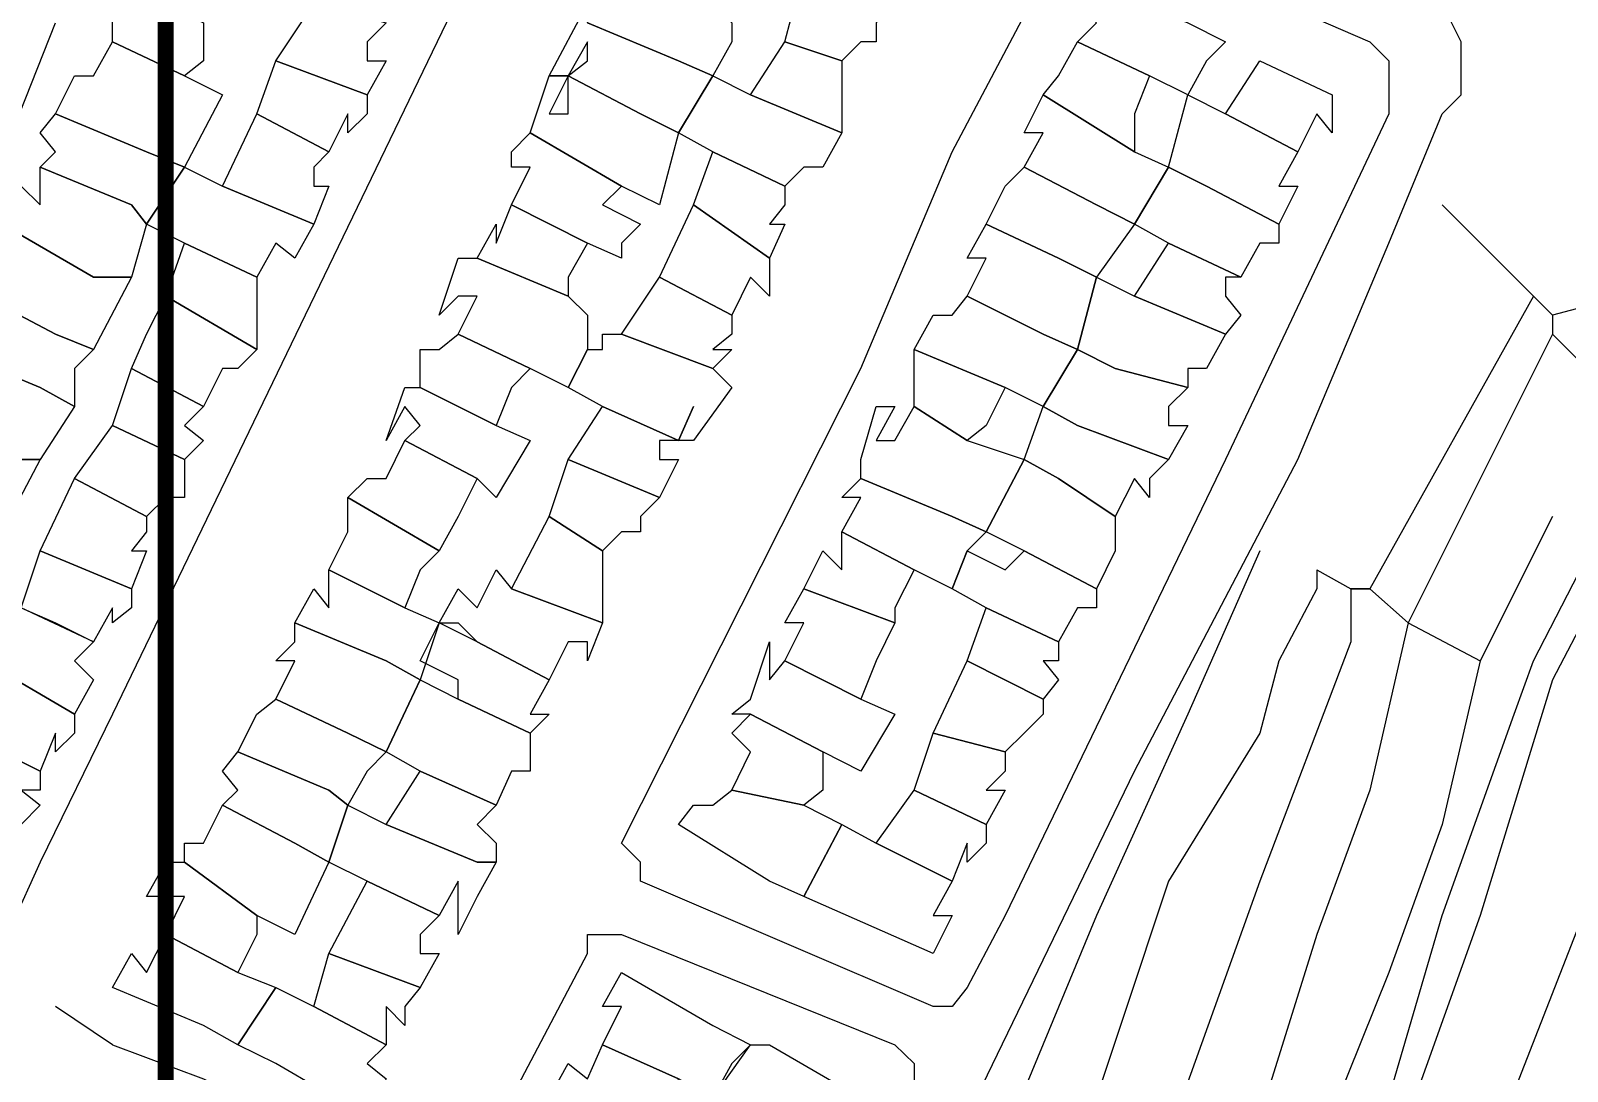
# Model space of a CAD drawing. Header units: millimetres. Extents: x -3588 to 75209, y -3737 to 38254.
# Drawn here: x 6094.8 to 6208.9, y 5528.9 to 5606.2 of the extents above; entities that cross this region are included whole.
import ezdxf

# ---------------------------------------------------------------- set-up
doc = ezdxf.new("R2010")
doc.units = ezdxf.units.MM
doc.layers.add('P', color=253, linetype='Continuous')

msp = doc.modelspace()

# ---------------------------------------------------------------- linework, layer by layer
at = {"layer": 'P', "const_width": 1.2}
msp.add_lwpolyline([(6104.804, -520.269), (6104.804, 8805.959)], dxfattribs=at)
at = {"layer": 'P'}
for points in [[(6248.486, 5631.062), (6238.883, 5605.376), (6233.522, 5596.062), (6230.978, 5589.293), (6229.569, 5585.052), (6226.753, 5582.507), (6221.391, 5575.737), (6217.438, 5571.496), (6214.606, 5568.968), (6210.653, 5563.319), (6207.836, 5557.957), (6202.475, 5540.449), (6197.114, 5525.486), (6188.92, 5505.161), (6186.103, 5498.391), (6184.679, 5494.439), (6173.956, 5483.428), (6168.595, 5478.067)], [(6136.14, 5628.518), (6100.851, 5555.413), (6095.49, 5544.402), (6091.249, 5535.088), (6089.841, 5532.271), (6088.705, 5530.847), (6087.296, 5530.847), (6085.888, 5530.847), (6083.055, 5532.271), (6075.165, 5535.088), (6070.924, 5537.633), (6065.563, 5540.449), (6068.38, 5545.81), (6070.924, 5552.596), (6075.165, 5560.774), (6081.935, 5574.329), (6084.48, 5579.69), (6089.841, 5589.293), (6091.249, 5593.245), (6096.61, 5606.785)], [(6251.302, 5620.34), (6243.124, 5597.182), (6237.763, 5587.868), (6230.978, 5576.858), (6224.208, 5568.968), (6218.559, 5562.182), (6216.014, 5556.533), (6210.653, 5541.858), (6201.067, 5517.308), (6197.114, 5505.161), (6190.328, 5488.789), (6186.103, 5478.067), (6182.15, 5469.873), (6173.956, 5460.559), (6164.354, 5449.548), (6160.417, 5441.37), (6155.04, 5429.223), (6153.632, 5425.27)], [(6163.234, 5597.182), (6171.14, 5612.146), (6172.548, 5613.57), (6173.956, 5613.57), (6175.365, 5613.57), (6194.281, 5605.376), (6195.689, 5603.968), (6195.689, 5602.832), (6195.689, 5600.015), (6183.559, 5574.329), (6167.187, 5540.449), (6164.354, 5535.088), (6163.234, 5533.68), (6161.826, 5533.68), (6140.093, 5542.994), (6140.093, 5544.402), (6138.668, 5545.81), (6156.464, 5581.099), (6163.234, 5597.182)], [(6146.862, 5605.376), (6145.454, 5602.832), (6142.909, 5603.968), (6136.14, 5606.785), (6137.26, 5609.617), (6138.668, 5609.617), (6140.093, 5610.738), (6145.454, 5608.193), (6146.862, 5606.785), (6146.862, 5605.376)], [(6157.585, 5606.785), (6157.585, 5605.376), (6156.464, 5605.376), (6155.04, 5603.968), (6150.815, 5605.376), (6152.223, 5610.738), (6158.993, 5608.193), (6157.585, 5606.785)], [(6107.621, 5603.968), (6106.213, 5602.832), (6100.851, 5605.376), (6100.851, 5606.785), (6100.851, 5608.193), (6102.26, 5609.617), (6107.621, 5606.785), (6107.621, 5603.968)], [(6100.851, 5437.417), (6103.38, 5436.009), (6106.213, 5436.009), (6116.935, 5444.187), (6136.14, 5456.334), (6150.815, 5465.92), (6161.826, 5475.234), (6175.365, 5487.669), (6180.742, 5494.439), (6183.559, 5498.391), (6188.92, 5510.522), (6195.689, 5526.894), (6199.642, 5540.449), (6205.004, 5555.413), (6206.428, 5559.366), (6210.653, 5567.543), (6214.606, 5572.921), (6219.967, 5579.69), (6226.753, 5585.052), (6230.978, 5593.245), (6237.763, 5609.617)], [(6182.15, 5603.968), (6180.742, 5601.423), (6177.909, 5602.832), (6172.548, 5605.376), (6173.956, 5606.785), (6172.548, 5608.193), (6173.956, 5609.617), (6180.742, 5606.785), (6183.559, 5605.376), (6182.15, 5603.968)], [(6119.768, 5605.376), (6119.768, 5603.968), (6121.176, 5603.968), (6119.768, 5601.423), (6112.982, 5603.968), (6115.815, 5608.193), (6121.176, 5606.785), (6119.768, 5605.376)], [(6136.14, 5606.785), (6142.909, 5603.968), (6145.454, 5602.832), (6142.909, 5598.607), (6140.093, 5600.015), (6134.715, 5602.832), (6136.14, 5603.968), (6136.14, 5605.376), (6134.715, 5602.832), (6133.307, 5602.832), (6136.14, 5608.193), (6136.14, 5606.785)], [(6138.668, 5468.464), (6148.27, 5488.789), (6160.417, 5514.763), (6164.354, 5525.486), (6176.789, 5551.172), (6188.92, 5574.329), (6195.689, 5590.413), (6199.642, 5600.015), (6201.067, 5601.423), (6201.067, 5605.376), (6199.642, 5608.193)], [(6221.391, 5606.785), (6222.8, 5602.832), (6219.967, 5594.654), (6217.438, 5590.413), (6216.014, 5587.868), (6213.197, 5586.46), (6207.836, 5585.052)], [(6106.213, 5602.832), (6109.029, 5601.423), (6106.213, 5596.062), (6103.38, 5597.182), (6096.61, 5600.015), (6098.019, 5602.832), (6099.443, 5602.832), (6100.851, 5605.376), (6106.213, 5602.832)], [(6155.04, 5602.832), (6155.04, 5601.423), (6155.04, 5598.607), (6148.27, 5601.423), (6150.815, 5605.376), (6155.04, 5603.968), (6155.04, 5602.832)], [(6176.789, 5600.015), (6176.789, 5597.182), (6170.003, 5601.423), (6171.14, 5602.832), (6172.548, 5605.376), (6177.909, 5602.832), (6176.789, 5600.015)], [(6119.768, 5600.015), (6118.343, 5598.607), (6118.343, 5600.015), (6116.935, 5597.182), (6111.574, 5600.015), (6112.982, 5603.968), (6119.768, 5601.423), (6119.768, 5600.015)], [(6190.328, 5600.015), (6188.92, 5597.182), (6183.559, 5600.015), (6186.103, 5603.968), (6191.464, 5601.423), (6191.464, 5598.607), (6190.328, 5600.015)], [(6133.307, 5600.015), (6134.715, 5600.015), (6134.715, 5602.832), (6140.093, 5600.015), (6142.909, 5598.607), (6141.501, 5593.245), (6138.668, 5594.654), (6131.899, 5598.607), (6133.307, 5602.832), (6134.715, 5602.832), (6133.307, 5600.015)], [(6148.27, 5601.423), (6155.04, 5598.607), (6153.632, 5596.062), (6152.223, 5596.062), (6150.815, 5594.654), (6145.454, 5597.182), (6142.909, 5598.607), (6145.454, 5602.832), (6148.27, 5601.423)], [(6176.789, 5597.182), (6179.318, 5596.062), (6176.789, 5591.821), (6173.956, 5593.245), (6168.595, 5596.062), (6170.003, 5598.607), (6168.595, 5598.607), (6170.003, 5601.423), (6176.789, 5597.182)], [(6183.559, 5600.015), (6188.92, 5597.182), (6187.512, 5594.654), (6188.92, 5594.654), (6187.512, 5591.821), (6182.15, 5594.654), (6179.318, 5596.062), (6180.742, 5601.423), (6183.559, 5600.015)], [(6103.38, 5597.182), (6106.213, 5596.062), (6103.38, 5591.821), (6102.26, 5593.245), (6095.49, 5596.062), (6096.61, 5597.182), (6095.49, 5598.607), (6096.61, 5600.015), (6103.38, 5597.182)], [(6115.815, 5596.062), (6115.815, 5594.654), (6116.935, 5594.654), (6115.815, 5591.821), (6109.029, 5594.654), (6111.574, 5600.015), (6116.935, 5597.182), (6115.815, 5596.062)], [(6138.668, 5590.413), (6138.668, 5589.293), (6136.14, 5590.413), (6130.49, 5593.245), (6131.899, 5596.062), (6130.49, 5596.062), (6130.49, 5597.182), (6131.899, 5598.607), (6138.668, 5594.654), (6137.26, 5593.245), (6140.093, 5591.821), (6138.668, 5590.413)], [(6150.815, 5593.245), (6149.679, 5591.821), (6150.815, 5591.821), (6149.679, 5589.293), (6144.029, 5593.245), (6145.454, 5597.182), (6150.815, 5594.654), (6150.815, 5593.245)], [(6102.26, 5593.245), (6103.38, 5591.821), (6102.26, 5587.868), (6099.443, 5587.868), (6092.658, 5591.821), (6094.066, 5594.654), (6095.49, 5593.245), (6095.49, 5596.062), (6102.26, 5593.245)], [(6109.029, 5594.654), (6115.815, 5591.821), (6114.391, 5589.293), (6112.982, 5590.413), (6111.574, 5587.868), (6106.213, 5590.413), (6103.38, 5591.821), (6106.213, 5596.062), (6109.029, 5594.654)], [(6173.956, 5593.245), (6176.789, 5591.821), (6173.956, 5587.868), (6171.14, 5589.293), (6165.778, 5591.821), (6167.187, 5594.654), (6168.595, 5596.062), (6173.956, 5593.245)], [(6182.15, 5594.654), (6187.512, 5591.821), (6187.512, 5590.413), (6186.103, 5590.413), (6184.679, 5587.868), (6179.318, 5590.413), (6176.789, 5591.821), (6179.318, 5596.062), (6182.15, 5594.654)], [(6134.715, 5587.868), (6134.715, 5586.46), (6127.946, 5589.293), (6129.354, 5591.821), (6129.354, 5590.413), (6130.49, 5593.245), (6136.14, 5590.413), (6134.715, 5587.868)], [(6149.679, 5587.868), (6149.679, 5586.46), (6148.27, 5587.868), (6146.862, 5585.052), (6141.501, 5587.868), (6144.029, 5593.245), (6149.679, 5589.293), (6149.679, 5587.868)], [(6199.642, 5593.245), (6206.428, 5586.46)], [(6099.443, 5587.868), (6102.26, 5587.868), (6099.443, 5582.507), (6096.61, 5583.643), (6091.249, 5586.46), (6092.658, 5589.293), (6091.249, 5589.293), (6092.658, 5591.821), (6099.443, 5587.868)], [(6170.003, 5583.643), (6164.354, 5586.46), (6165.778, 5589.293), (6164.354, 5589.293), (6165.778, 5591.821), (6171.14, 5589.293), (6173.956, 5587.868), (6172.548, 5582.507), (6170.003, 5583.643)], [(6111.574, 5586.46), (6111.574, 5585.052), (6111.574, 5582.507), (6104.804, 5586.46), (6106.213, 5590.413), (6111.574, 5587.868), (6111.574, 5586.46)], [(6183.559, 5587.868), (6183.559, 5586.46), (6184.679, 5585.052), (6183.559, 5583.643), (6176.789, 5586.46), (6179.318, 5590.413), (6184.679, 5587.868), (6183.559, 5587.868)], [(6127.946, 5589.293), (6134.715, 5586.46), (6136.14, 5585.052), (6136.14, 5582.507), (6134.715, 5579.69), (6131.899, 5581.099), (6126.537, 5583.643), (6127.946, 5586.46), (6126.537, 5586.46), (6125.129, 5585.052), (6126.537, 5589.293), (6127.946, 5589.293)], [(6146.862, 5583.643), (6145.454, 5582.507), (6146.862, 5582.507), (6145.454, 5581.099), (6138.668, 5583.643), (6141.501, 5587.868), (6146.862, 5585.052), (6146.862, 5583.643)], [(6176.789, 5586.46), (6183.559, 5583.643), (6182.15, 5581.099), (6180.742, 5581.099), (6180.742, 5579.69), (6175.365, 5581.099), (6172.548, 5582.507), (6173.956, 5587.868), (6176.789, 5586.46)], [(6098.019, 5581.099), (6098.019, 5578.282), (6095.49, 5579.69), (6088.705, 5582.507), (6089.841, 5585.052), (6089.841, 5583.643), (6091.249, 5586.46), (6096.61, 5583.643), (6099.443, 5582.507), (6098.019, 5581.099)], [(6103.38, 5583.643), (6104.804, 5586.46), (6111.574, 5582.507), (6110.166, 5581.099), (6109.029, 5581.099), (6107.621, 5578.282), (6102.26, 5581.099), (6103.38, 5583.643)], [(6170.003, 5583.643), (6172.548, 5582.507), (6170.003, 5578.282), (6167.187, 5579.69), (6160.417, 5582.507), (6161.826, 5585.052), (6163.234, 5585.052), (6164.354, 5586.46), (6170.003, 5583.643)], [(6206.428, 5586.46), (6194.281, 5564.727)], [(6206.428, 5586.46), (6207.836, 5585.052)], [(6207.836, 5585.052), (6207.836, 5583.643)], [(6130.49, 5579.69), (6129.354, 5576.858), (6123.705, 5579.69), (6123.705, 5582.507), (6125.129, 5582.507), (6126.537, 5583.643), (6131.899, 5581.099), (6130.49, 5579.69)], [(6138.668, 5583.643), (6145.454, 5581.099), (6146.862, 5579.69), (6144.029, 5575.737), (6142.909, 5575.737), (6144.029, 5578.282), (6142.909, 5575.737), (6137.26, 5578.282), (6134.715, 5579.69), (6136.14, 5582.507), (6137.26, 5582.507), (6137.26, 5583.643), (6138.668, 5583.643)], [(6207.836, 5583.643), (6197.114, 5562.182)], [(6207.836, 5583.643), (6214.606, 5576.858)], [(6095.49, 5579.69), (6098.019, 5578.282), (6095.49, 5574.329), (6092.658, 5574.329), (6087.296, 5576.858), (6088.705, 5579.69), (6087.296, 5579.69), (6088.705, 5582.507), (6095.49, 5579.69)], [(6165.778, 5576.858), (6164.354, 5575.737), (6160.417, 5578.282), (6160.417, 5579.69), (6160.417, 5581.099), (6160.417, 5582.507), (6167.187, 5579.69), (6165.778, 5576.858)], [(6179.318, 5578.282), (6179.318, 5576.858), (6180.742, 5576.858), (6179.318, 5574.329), (6172.548, 5576.858), (6170.003, 5578.282), (6172.548, 5582.507), (6175.365, 5581.099), (6180.742, 5579.69), (6179.318, 5578.282)], [(6107.621, 5578.282), (6106.213, 5576.858), (6107.621, 5575.737), (6106.213, 5574.329), (6100.851, 5576.858), (6102.26, 5581.099), (6107.621, 5578.282)], [(6126.537, 5578.282), (6129.354, 5576.858), (6131.899, 5575.737), (6129.354, 5571.496), (6127.946, 5572.921), (6122.584, 5575.737), (6123.705, 5576.858), (6122.584, 5578.282), (6121.176, 5575.737), (6122.584, 5579.69), (6123.705, 5579.69), (6126.537, 5578.282)], [(6141.501, 5575.737), (6141.501, 5574.329), (6142.909, 5574.329), (6141.501, 5571.496), (6134.715, 5574.329), (6137.26, 5578.282), (6142.909, 5575.737), (6141.501, 5575.737)], [(6157.585, 5575.737), (6158.993, 5575.737), (6160.417, 5578.282), (6164.354, 5575.737), (6168.595, 5574.329), (6165.778, 5568.968), (6163.234, 5570.088), (6156.464, 5572.921), (6156.464, 5574.329), (6157.585, 5578.282), (6158.993, 5578.282), (6157.585, 5575.737)], [(6177.909, 5572.921), (6177.909, 5571.496), (6176.789, 5572.921), (6175.365, 5570.088), (6171.14, 5572.921), (6168.595, 5574.329), (6170.003, 5578.282), (6172.548, 5576.858), (6179.318, 5574.329), (6177.909, 5572.921)], [(6094.066, 5574.329), (6095.49, 5574.329), (6092.658, 5568.968), (6091.249, 5570.088), (6084.48, 5572.921), (6085.888, 5575.737), (6087.296, 5576.858), (6092.658, 5574.329), (6094.066, 5574.329)], [(6106.213, 5572.921), (6106.213, 5571.496), (6104.804, 5571.496), (6103.38, 5570.088), (6098.019, 5572.921), (6100.851, 5576.858), (6106.213, 5574.329), (6106.213, 5572.921)], [(6126.537, 5570.088), (6125.129, 5567.543), (6118.343, 5571.496), (6119.768, 5572.921), (6121.176, 5572.921), (6122.584, 5575.737), (6127.946, 5572.921), (6126.537, 5570.088)], [(6140.093, 5570.088), (6140.093, 5568.968), (6138.668, 5568.968), (6137.26, 5567.543), (6133.307, 5570.088), (6134.715, 5574.329), (6141.501, 5571.496), (6140.093, 5570.088)], [(6168.595, 5567.543), (6165.778, 5568.968), (6168.595, 5574.329), (6171.14, 5572.921), (6175.365, 5570.088), (6175.365, 5567.543), (6173.956, 5564.727), (6168.595, 5567.543)], [(6103.38, 5568.968), (6102.26, 5567.543), (6103.38, 5567.543), (6102.26, 5564.727), (6095.49, 5567.543), (6098.019, 5572.921), (6103.38, 5570.088), (6103.38, 5568.968)], [(6164.354, 5567.543), (6163.234, 5564.727), (6160.417, 5566.135), (6155.04, 5568.968), (6156.464, 5571.496), (6155.04, 5571.496), (6156.464, 5572.921), (6163.234, 5570.088), (6165.778, 5568.968), (6164.354, 5567.543)], [(6123.705, 5566.135), (6122.584, 5563.319), (6116.935, 5566.135), (6118.343, 5568.968), (6118.343, 5571.496), (6125.129, 5567.543), (6123.705, 5566.135)], [(6137.26, 5566.135), (6137.26, 5564.727), (6137.26, 5562.182), (6130.49, 5564.727), (6133.307, 5570.088), (6137.26, 5567.543), (6137.26, 5566.135)], [(6207.836, 5570.088), (6202.475, 5559.366)], [(6158.993, 5563.319), (6158.993, 5562.182), (6152.223, 5564.727), (6153.632, 5567.543), (6155.04, 5566.135), (6155.04, 5568.968), (6160.417, 5566.135), (6158.993, 5563.319)], [(6102.26, 5563.319), (6100.851, 5562.182), (6100.851, 5563.319), (6099.443, 5560.774), (6094.066, 5563.319), (6095.49, 5567.543), (6102.26, 5564.727), (6102.26, 5563.319)], [(6173.956, 5563.319), (6172.548, 5563.319), (6171.14, 5560.774), (6165.778, 5563.319), (6163.234, 5564.727), (6164.354, 5567.543), (6167.187, 5566.135), (6168.595, 5567.543), (6173.956, 5564.727), (6173.956, 5563.319)], [(6186.103, 5567.543), (6180.742, 5555.413), (6173.956, 5540.449), (6167.187, 5524.077)], [(6122.584, 5563.319), (6125.129, 5562.182), (6123.705, 5557.957), (6121.176, 5559.366), (6114.391, 5562.182), (6115.815, 5564.727), (6116.935, 5563.319), (6116.935, 5566.135), (6122.584, 5563.319)], [(6130.49, 5564.727), (6137.26, 5562.182), (6136.14, 5559.366), (6136.14, 5560.774), (6134.715, 5560.774), (6133.307, 5557.957), (6127.946, 5560.774), (6125.129, 5562.182), (6126.537, 5564.727), (6127.946, 5563.319), (6129.354, 5566.135), (6130.49, 5564.727)], [(6190.328, 5566.135), (6190.328, 5564.727), (6187.512, 5559.366), (6186.103, 5554.004), (6179.318, 5542.994), (6172.548, 5522.669)], [(6190.328, 5566.135), (6192.873, 5564.727)], [(6157.585, 5559.366), (6156.464, 5556.533), (6150.815, 5559.366), (6152.223, 5562.182), (6150.815, 5562.182), (6152.223, 5564.727), (6158.993, 5562.182), (6157.585, 5559.366)], [(6192.873, 5564.727), (6192.873, 5560.774), (6186.103, 5542.994), (6177.909, 5520.124)], [(6194.281, 5564.727), (6192.873, 5564.727)], [(6192.873, 5564.727), (6194.281, 5564.727)], [(6194.281, 5564.727), (6197.114, 5562.182)], [(6096.61, 5562.182), (6099.443, 5560.774), (6098.019, 5559.366), (6099.443, 5557.957), (6098.019, 5555.413), (6091.249, 5559.366), (6088.705, 5560.774), (6089.841, 5562.182), (6092.658, 5560.774), (6094.066, 5563.319), (6096.61, 5562.182)], [(6171.14, 5559.366), (6170.003, 5559.366), (6171.14, 5557.957), (6170.003, 5556.533), (6164.354, 5559.366), (6165.778, 5563.319), (6171.14, 5560.774), (6171.14, 5559.366)], [(6121.176, 5559.366), (6123.705, 5557.957), (6121.176, 5552.596), (6118.343, 5554.004), (6112.982, 5556.533), (6114.391, 5559.366), (6112.982, 5559.366), (6114.391, 5560.774), (6114.391, 5562.182), (6121.176, 5559.366)], [(6126.537, 5562.182), (6127.946, 5560.774), (6133.307, 5557.957), (6131.899, 5555.413), (6133.307, 5555.413), (6131.899, 5554.004), (6126.537, 5556.533), (6126.537, 5557.957), (6123.705, 5559.366), (6125.129, 5562.182), (6126.537, 5562.182)], [(6197.114, 5562.182), (6194.281, 5549.763), (6190.328, 5539.041), (6183.559, 5517.308)], [(6197.114, 5562.182), (6202.475, 5559.366)], [(6149.679, 5557.957), (6150.815, 5559.366), (6156.464, 5556.533), (6158.993, 5555.413), (6156.464, 5551.172), (6153.632, 5552.596), (6148.27, 5555.413), (6146.862, 5555.413), (6148.27, 5556.533), (6149.679, 5560.774), (6149.679, 5557.957)], [(6098.019, 5554.004), (6096.61, 5552.596), (6096.61, 5554.004), (6095.49, 5551.172), (6089.841, 5554.004), (6091.249, 5559.366), (6098.019, 5555.413), (6098.019, 5554.004)], [(6170.003, 5555.413), (6168.595, 5554.004), (6167.187, 5552.596), (6161.826, 5554.004), (6164.354, 5559.366), (6170.003, 5556.533), (6170.003, 5555.413)], [(6202.475, 5559.366), (6199.642, 5547.219), (6195.689, 5536.208), (6187.512, 5515.883)], [(6123.705, 5551.172), (6121.176, 5552.596), (6123.705, 5557.957), (6126.537, 5556.533), (6131.899, 5554.004), (6131.899, 5551.172), (6130.49, 5551.172), (6129.354, 5548.643), (6123.705, 5551.172)], [(6119.768, 5551.172), (6118.343, 5548.643), (6116.935, 5549.763), (6110.166, 5552.596), (6111.574, 5555.413), (6112.982, 5556.533), (6118.343, 5554.004), (6121.176, 5552.596), (6119.768, 5551.172)], [(6153.632, 5549.763), (6152.223, 5548.643), (6146.862, 5549.763), (6148.27, 5552.596), (6146.862, 5554.004), (6148.27, 5555.413), (6153.632, 5552.596), (6153.632, 5549.763)], [(6095.49, 5549.763), (6094.066, 5549.763), (6095.49, 5548.643), (6094.066, 5547.219), (6087.296, 5549.763), (6089.841, 5554.004), (6095.49, 5551.172), (6095.49, 5549.763)], [(6167.187, 5551.172), (6165.778, 5549.763), (6167.187, 5549.763), (6165.778, 5547.219), (6160.417, 5549.763), (6161.826, 5554.004), (6167.187, 5552.596), (6167.187, 5551.172)], [(6116.935, 5549.763), (6118.343, 5548.643), (6116.935, 5544.402), (6114.391, 5545.81), (6109.029, 5548.643), (6110.166, 5549.763), (6109.029, 5551.172), (6110.166, 5552.596), (6116.935, 5549.763)], [(6129.354, 5544.402), (6127.946, 5544.402), (6121.176, 5547.219), (6123.705, 5551.172), (6129.354, 5548.643), (6127.946, 5547.219), (6129.354, 5545.81), (6129.354, 5544.402)], [(6152.223, 5548.643), (6155.04, 5547.219), (6152.223, 5541.858), (6149.679, 5542.994), (6142.909, 5547.219), (6144.029, 5548.643), (6145.454, 5548.643), (6146.862, 5549.763), (6152.223, 5548.643)], [(6165.778, 5545.81), (6164.354, 5544.402), (6164.354, 5545.81), (6163.234, 5542.994), (6157.585, 5545.81), (6160.417, 5549.763), (6165.778, 5547.219), (6165.778, 5545.81)], [(6114.391, 5545.81), (6116.935, 5544.402), (6114.391, 5539.041), (6111.574, 5540.449), (6106.213, 5544.402), (6106.213, 5545.81), (6107.621, 5545.81), (6109.029, 5548.643), (6114.391, 5545.81)], [(6127.946, 5541.858), (6126.537, 5539.041), (6126.537, 5541.858), (6126.537, 5542.994), (6125.129, 5540.449), (6119.768, 5542.994), (6116.935, 5544.402), (6118.343, 5548.643), (6121.176, 5547.219), (6127.946, 5544.402), (6129.354, 5544.402), (6127.946, 5541.858)], [(6161.826, 5537.633), (6152.223, 5541.858), (6155.04, 5547.219), (6157.585, 5545.81), (6163.234, 5542.994), (6161.826, 5540.449), (6163.234, 5540.449), (6161.826, 5537.633)], [(6111.574, 5539.041), (6110.166, 5536.208), (6104.804, 5539.041), (6106.213, 5541.858), (6104.804, 5541.858), (6103.38, 5541.858), (6104.804, 5544.402), (6106.213, 5544.402), (6111.574, 5540.449), (6111.574, 5539.041)], [(6123.705, 5539.041), (6123.705, 5537.633), (6125.129, 5537.633), (6123.705, 5535.088), (6116.935, 5537.633), (6119.768, 5542.994), (6125.129, 5540.449), (6123.705, 5539.041)], [(6110.166, 5536.208), (6112.982, 5535.088), (6110.166, 5530.847), (6107.621, 5532.271), (6100.851, 5535.088), (6102.26, 5537.633), (6103.38, 5536.208), (6104.804, 5539.041), (6110.166, 5536.208)], [(6100.851, 5464.512), (6103.38, 5469.873), (6110.166, 5483.428), (6122.584, 5507.994), (6130.49, 5526.894), (6136.14, 5537.633), (6136.14, 5539.041), (6137.26, 5539.041), (6138.668, 5539.041), (6158.993, 5530.847), (6160.417, 5529.439), (6160.417, 5526.894), (6150.815, 5506.569), (6144.029, 5494.439), (6133.307, 5471.297), (6138.668, 5468.464)], [(6123.705, 5535.088), (6122.584, 5533.68), (6122.584, 5532.271), (6121.176, 5533.68), (6121.176, 5530.847), (6115.815, 5533.68), (6116.935, 5537.633), (6123.705, 5535.088)], [(6146.862, 5529.439), (6145.454, 5526.894), (6142.909, 5528.318), (6137.26, 5530.847), (6138.668, 5533.68), (6137.26, 5533.68), (6138.668, 5536.208), (6145.454, 5532.271), (6148.27, 5530.847), (6146.862, 5529.439)], [(6115.815, 5533.68), (6121.176, 5530.847), (6119.768, 5529.439), (6121.176, 5528.318), (6119.768, 5525.486), (6112.982, 5529.439), (6110.166, 5530.847), (6112.982, 5535.088), (6115.815, 5533.68)], [(6100.851, 5530.847), (6096.61, 5533.68)], [(6100.851, 5530.847), (6107.621, 5528.318), (6121.176, 5521.533)], [(6141.501, 5525.486), (6140.093, 5522.669), (6133.307, 5526.894), (6134.715, 5529.439), (6136.14, 5528.318), (6137.26, 5530.847), (6142.909, 5528.318), (6141.501, 5525.486)], [(6155.04, 5525.486), (6153.632, 5522.669), (6148.27, 5525.486), (6145.454, 5526.894), (6148.27, 5530.847), (6149.679, 5530.847), (6156.464, 5526.894), (6155.04, 5524.077), (6155.04, 5525.486)]]:
    msp.add_lwpolyline(points, dxfattribs=at)

doc.saveas('drawing.dxf')
